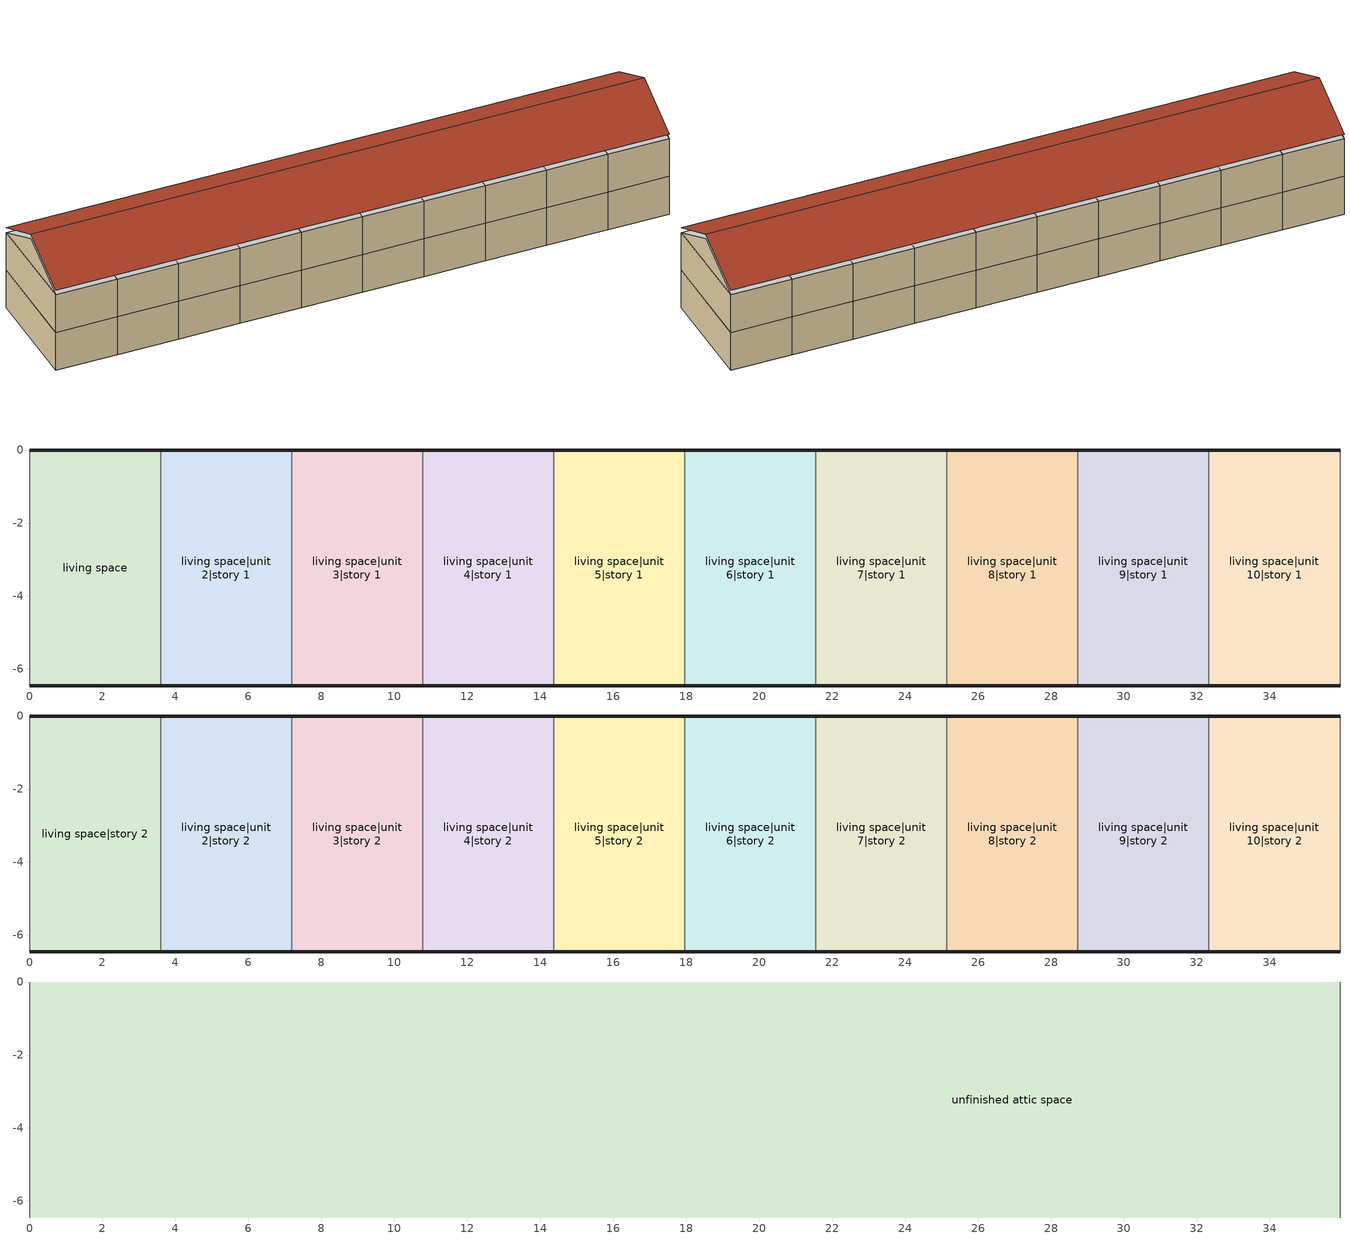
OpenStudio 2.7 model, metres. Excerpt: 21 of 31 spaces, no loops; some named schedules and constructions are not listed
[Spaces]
living space
 floor foundation: 0,-6.47 0,0 3.59,0 3.59,-6.47 z0
 wall outside: 3.59,0 0,0 / 0,-6.47 3.59,-6.47 z0:2.44
 wall adiabatic (Adiabatic): 0,0 0,-6.47 z0:2.44
 wall to living space|unit 2|story 1: 3.59,-6.47 3.59,0 z0:2.44
living space|unit 2|story 1
 floor foundation: 3.59,-6.47 3.59,0 7.18,0 7.18,-6.47 z0
 wall outside: 7.18,0 3.59,0 / 3.59,-6.47 7.18,-6.47 z0:2.44
 wall to living space|unit 3|story 1: 7.18,-6.47 7.18,0 z0:2.44
living space|unit 3|story 1
 floor foundation: 7.18,-6.47 7.18,0 10.78,0 10.78,-6.47 z0
 wall outside: 10.78,0 7.18,0 / 7.18,-6.47 10.78,-6.47 z0:2.44
 wall to living space|unit 4|story 1: 10.78,-6.47 10.78,0 z0:2.44
living space|unit 4|story 1
 floor foundation: 10.78,-6.47 10.78,0 14.37,0 14.37,-6.47 z0
 wall outside: 14.37,0 10.78,0 / 10.78,-6.47 14.37,-6.47 z0:2.44
 wall to living space|unit 5|story 1: 14.37,-6.47 14.37,0 z0:2.44
living space|unit 5|story 1
 floor foundation: 14.37,-6.47 14.37,0 17.96,0 17.96,-6.47 z0
 wall outside: 17.96,0 14.37,0 / 14.37,-6.47 17.96,-6.47 z0:2.44
 wall to living space|unit 6|story 1: 17.96,-6.47 17.96,0 z0:2.44
living space|unit 6|story 1
 floor foundation: 17.96,-6.47 17.96,0 21.55,0 21.55,-6.47 z0
 wall outside: 21.55,0 17.96,0 / 17.96,-6.47 21.55,-6.47 z0:2.44
 wall to living space|unit 7|story 1: 21.55,-6.47 21.55,0 z0:2.44
living space|unit 7|story 1
 floor foundation: 21.55,-6.47 21.55,0 25.14,0 25.14,-6.47 z0
 wall outside: 25.14,0 21.55,0 / 21.55,-6.47 25.14,-6.47 z0:2.44
 wall to living space|unit 8|story 1: 25.14,-6.47 25.14,0 z0:2.44
living space|unit 8|story 1
 floor foundation: 25.14,-6.47 25.14,0 28.74,0 28.74,-6.47 z0
 wall outside: 28.74,0 25.14,0 / 25.14,-6.47 28.74,-6.47 z0:2.44
 wall to living space|unit 9|story 1: 28.74,-6.47 28.74,0 z0:2.44
living space|unit 9|story 1
 floor foundation: 28.74,-6.47 28.74,0 32.33,0 32.33,-6.47 z0
 wall outside: 32.33,0 28.74,0 / 28.74,-6.47 32.33,-6.47 z0:2.44
 wall to living space|unit 10|story 1: 32.33,-6.47 32.33,0 z0:2.44
living space|unit 10|story 1
 floor foundation: 32.33,-6.47 32.33,0 35.92,0 35.92,-6.47 z0
 wall outside: 35.92,0 32.33,0 / 32.33,-6.47 35.92,-6.47 z0:2.44
 wall adiabatic (Adiabatic): 35.92,-6.47 35.92,0 z0:2.44
living space|story 2
 floor to living space: 0,-6.47 0,0 3.59,0 3.59,-6.47 z2.44
 wall outside: 3.59,0 0,0 / 0,-6.47 3.59,-6.47 z2.44:4.88
 wall to living space|unit 2|story 2: 3.59,-6.47 3.59,0 z2.44:4.88
 wall adiabatic (Adiabatic): 0,0 0,-6.47 z2.44:4.88
living space|unit 2|story 2
 floor to living space|unit 2|story 1: 3.59,-6.47 3.59,0 7.18,0 7.18,-6.47 z2.44
 wall outside: 3.59,-6.47 7.18,-6.47 / 7.18,0 3.59,0 z2.44:4.88
 wall to living space|unit 3|story 2: 7.18,-6.47 7.18,0 z2.44:4.88
living space|unit 3|story 2
 floor to living space|unit 3|story 1: 7.18,-6.47 7.18,0 10.78,0 10.78,-6.47 z2.44
 wall outside: 7.18,-6.47 10.78,-6.47 / 10.78,0 7.18,0 z2.44:4.88
 wall to living space|unit 4|story 2: 10.78,-6.47 10.78,0 z2.44:4.88
living space|unit 4|story 2
 floor to living space|unit 4|story 1: 10.78,-6.47 10.78,0 14.37,0 14.37,-6.47 z2.44
 wall outside: 10.78,-6.47 14.37,-6.47 / 14.37,0 10.78,0 z2.44:4.88
 wall to living space|unit 5|story 2: 14.37,-6.47 14.37,0 z2.44:4.88
living space|unit 5|story 2
 floor to living space|unit 5|story 1: 14.37,-6.47 14.37,0 17.96,0 17.96,-6.47 z2.44
 wall outside: 14.37,-6.47 17.96,-6.47 / 17.96,0 14.37,0 z2.44:4.88
 wall to living space|unit 6|story 2: 17.96,-6.47 17.96,0 z2.44:4.88
living space|unit 6|story 2
 floor to living space|unit 6|story 1: 17.96,-6.47 17.96,0 21.55,0 21.55,-6.47 z2.44
 wall outside: 17.96,-6.47 21.55,-6.47 / 21.55,0 17.96,0 z2.44:4.88
 wall to living space|unit 7|story 2: 21.55,-6.47 21.55,0 z2.44:4.88
living space|unit 7|story 2
 floor to living space|unit 7|story 1: 21.55,-6.47 21.55,0 25.14,0 25.14,-6.47 z2.44
 wall outside: 21.55,-6.47 25.14,-6.47 / 25.14,0 21.55,0 z2.44:4.88
 wall to living space|unit 8|story 2: 25.14,-6.47 25.14,0 z2.44:4.88
living space|unit 8|story 2
 floor to living space|unit 8|story 1: 25.14,-6.47 25.14,0 28.74,0 28.74,-6.47 z2.44
 wall outside: 25.14,-6.47 28.74,-6.47 / 28.74,0 25.14,0 z2.44:4.88
 wall to living space|unit 9|story 2: 28.74,-6.47 28.74,0 z2.44:4.88
living space|unit 9|story 2
 floor to living space|unit 9|story 1: 28.74,-6.47 28.74,0 32.33,0 32.33,-6.47 z2.44
 wall outside: 28.74,-6.47 32.33,-6.47 / 32.33,0 28.74,0 z2.44:4.88
 wall to living space|unit 10|story 2: 32.33,-6.47 32.33,0 z2.44:4.88
living space|unit 10|story 2
 floor to living space|unit 10|story 1: 32.33,-6.47 32.33,0 35.92,0 35.92,-6.47 z2.44
 wall outside: 32.33,-6.47 35.92,-6.47 / 35.92,0 32.33,0 z2.44:4.88
 wall adiabatic (Adiabatic): 35.92,-6.47 35.92,0 z2.44:4.88
unfinished attic space
 floor to living space|unit 10|story 2: 35.92,0 35.92,-6.47 32.33,-6.47 32.33,0 z4.88
 floor to living space|story 2: 3.59,0 3.59,-6.47 0,-6.47 0,0 z4.88
 floor to living space|unit 3|story 2: 10.78,0 10.78,-6.47 7.18,-6.47 7.18,0 z4.88
 floor to living space|unit 4|story 2: 14.37,0 14.37,-6.47 10.78,-6.47 10.78,0 z4.88
 floor to living space|unit 2|story 2: 7.18,0 7.18,-6.47 3.59,-6.47 3.59,0 z4.88
 floor to living space|unit 5|story 2: 17.96,0 17.96,-6.47 14.37,-6.47 14.37,0 z4.88
 floor to living space|unit 6|story 2: 21.55,0 21.55,-6.47 17.96,-6.47 17.96,0 z4.88
 floor to living space|unit 7|story 2: 25.14,0 25.14,-6.47 21.55,-6.47 21.55,0 z4.88
 floor to living space|unit 8|story 2: 28.74,0 28.74,-6.47 25.14,-6.47 25.14,0 z4.88
 floor to living space|unit 9|story 2: 32.33,0 32.33,-6.47 28.74,-6.47 28.74,0 z4.88
 wall adiabatic (Adiabatic): 0,-3.23,6.49 0,0,4.88 0,-6.47,4.88; 35.92,-3.23,6.49 35.92,-6.47,4.88 35.92,0,4.88
 roof outside: 0,-3.23,6.8 35.92,-3.23,6.8 35.92,0,5.18 0,0,5.18; 35.92,-3.23,6.8 0,-3.23,6.8 0,-6.47,5.18 35.92,-6.47,5.18
[Schedule:Rule] Apply Monday=Yes; Apply Wednesday=Yes; Apply Friday=Yes; Date Specification Type=DateRange; Start Day=1
Name | Schedule Ruleset | Rule Order | Day Schedule | Start Month | End Month | End Day | Apply Sunday | Apply Tuesday | Apply Thursday | Apply Saturday
res nv_6 availability schedule allday ruleset12 on | res nv_6 avail schedule | 0 | res nv_6 availability schedule allday1 on 11 | 12 | 12 | 31
res mv_6 range exhaust schedule allday ruleset1 | res mv_6 range exhaust schedule | 11 | res mv_6 range exhaust schedule allday1 | 1 | 1 | 31 | Yes | Yes | Yes | Yes
res mv_6 range exhaust schedule allday ruleset2 | res mv_6 range exhaust schedule | 10 | res mv_6 range exhaust schedule allday2 | 2 | 2 | 28 | Yes | Yes | Yes | Yes
res mv_6 range exhaust schedule allday ruleset3 | res mv_6 range exhaust schedule | 9 | res mv_6 range exhaust schedule allday3 | 3 | 3 | 31 | Yes | Yes | Yes | Yes
res mv_6 range exhaust schedule allday ruleset4 | res mv_6 range exhaust schedule | 8 | res mv_6 range exhaust schedule allday4 | 4 | 4 | 30 | Yes | Yes | Yes | Yes
res mv_6 range exhaust schedule allday ruleset5 | res mv_6 range exhaust schedule | 7 | res mv_6 range exhaust schedule allday5 | 5 | 5 | 31 | Yes | Yes | Yes | Yes
res mv_6 range exhaust schedule allday ruleset6 | res mv_6 range exhaust schedule | 6 | res mv_6 range exhaust schedule allday6 | 6 | 6 | 30 | Yes | Yes | Yes | Yes
res mv_6 range exhaust schedule allday ruleset7 | res mv_6 range exhaust schedule | 5 | res mv_6 range exhaust schedule allday7 | 7 | 7 | 31 | Yes | Yes | Yes | Yes
res mv_6 range exhaust schedule allday ruleset8 | res mv_6 range exhaust schedule | 4 | res mv_6 range exhaust schedule allday8 | 8 | 8 | 31 | Yes | Yes | Yes | Yes
res mv_6 range exhaust schedule allday ruleset9 | res mv_6 range exhaust schedule | 3 | res mv_6 range exhaust schedule allday9 | 9 | 9 | 30 | Yes | Yes | Yes | Yes
res mv_6 range exhaust schedule allday ruleset10 | res mv_6 range exhaust schedule | 2 | res mv_6 range exhaust schedule allday10 | 10 | 10 | 31 | Yes | Yes | Yes | Yes
res mv_6 range exhaust schedule allday ruleset11 | res mv_6 range exhaust schedule | 1 | res mv_6 range exhaust schedule allday11 | 11 | 11 | 30 | Yes | Yes | Yes | Yes
res mv_6 range exhaust schedule allday ruleset12 | res mv_6 range exhaust schedule | 0 | res mv_6 range exhaust schedule allday12 | 12 | 12 | 31 | Yes | Yes | Yes | Yes
res mv_6 bath exhaust schedule allday ruleset1 | res mv_6 bath exhaust schedule | 11 | res mv_6 bath exhaust schedule allday1 | 1 | 1 | 31 | Yes | Yes | Yes | Yes
res mv_6 bath exhaust schedule allday ruleset2 | res mv_6 bath exhaust schedule | 10 | res mv_6 bath exhaust schedule allday2 | 2 | 2 | 28 | Yes | Yes | Yes | Yes
res mv_6 bath exhaust schedule allday ruleset3 | res mv_6 bath exhaust schedule | 9 | res mv_6 bath exhaust schedule allday3 | 3 | 3 | 31 | Yes | Yes | Yes | Yes
res mv_6 bath exhaust schedule allday ruleset4 | res mv_6 bath exhaust schedule | 8 | res mv_6 bath exhaust schedule allday4 | 4 | 4 | 30 | Yes | Yes | Yes | Yes
res mv_6 bath exhaust schedule allday ruleset5 | res mv_6 bath exhaust schedule | 7 | res mv_6 bath exhaust schedule allday5 | 5 | 5 | 31 | Yes | Yes | Yes | Yes
res mv_6 bath exhaust schedule allday ruleset6 | res mv_6 bath exhaust schedule | 6 | res mv_6 bath exhaust schedule allday6 | 6 | 6 | 30 | Yes | Yes | Yes | Yes
res mv_6 bath exhaust schedule allday ruleset7 | res mv_6 bath exhaust schedule | 5 | res mv_6 bath exhaust schedule allday7 | 7 | 7 | 31 | Yes | Yes | Yes | Yes
res mv_6 bath exhaust schedule allday ruleset8 | res mv_6 bath exhaust schedule | 4 | res mv_6 bath exhaust schedule allday8 | 8 | 8 | 31 | Yes | Yes | Yes | Yes
res mv_6 bath exhaust schedule allday ruleset9 | res mv_6 bath exhaust schedule | 3 | res mv_6 bath exhaust schedule allday9 | 9 | 9 | 30 | Yes | Yes | Yes | Yes
res mv_6 bath exhaust schedule allday ruleset10 | res mv_6 bath exhaust schedule | 2 | res mv_6 bath exhaust schedule allday10 | 10 | 10 | 31 | Yes | Yes | Yes | Yes
res mv_6 bath exhaust schedule allday ruleset11 | res mv_6 bath exhaust schedule | 1 | res mv_6 bath exhaust schedule allday11 | 11 | 11 | 30 | Yes | Yes | Yes | Yes
res mv_6 bath exhaust schedule allday ruleset12 | res mv_6 bath exhaust schedule | 0 | res mv_6 bath exhaust schedule allday12 | 12 | 12 | 31 | Yes | Yes | Yes | Yes
res nv_1 temp schedule allday ruleset1 | res nv_1 temp schedule | 11 | res nv_1 temp schedule allday1 | 1 | 1 | 31 | Yes | Yes | Yes | Yes
res nv_1 temp schedule allday ruleset2 | res nv_1 temp schedule | 10 | res nv_1 temp schedule allday2 | 2 | 2 | 28 | Yes | Yes | Yes | Yes
res nv_1 temp schedule allday ruleset3 | res nv_1 temp schedule | 9 | res nv_1 temp schedule allday3 | 3 | 3 | 31 | Yes | Yes | Yes | Yes
res nv_1 temp schedule allday ruleset4 | res nv_1 temp schedule | 8 | res nv_1 temp schedule allday4 | 4 | 4 | 30 | Yes | Yes | Yes | Yes
res nv_1 temp schedule allday ruleset5 | res nv_1 temp schedule | 7 | res nv_1 temp schedule allday5 | 5 | 5 | 31 | Yes | Yes | Yes | Yes
res nv_1 temp schedule allday ruleset6 | res nv_1 temp schedule | 6 | res nv_1 temp schedule allday6 | 6 | 6 | 30 | Yes | Yes | Yes | Yes
res nv_1 temp schedule allday ruleset7 | res nv_1 temp schedule | 5 | res nv_1 temp schedule allday7 | 7 | 7 | 31 | Yes | Yes | Yes | Yes
res nv_1 temp schedule allday ruleset8 | res nv_1 temp schedule | 4 | res nv_1 temp schedule allday8 | 8 | 8 | 31 | Yes | Yes | Yes | Yes
res nv_1 temp schedule allday ruleset9 | res nv_1 temp schedule | 3 | res nv_1 temp schedule allday9 | 9 | 9 | 30 | Yes | Yes | Yes | Yes
res nv_1 temp schedule allday ruleset10 | res nv_1 temp schedule | 2 | res nv_1 temp schedule allday10 | 10 | 10 | 31 | Yes | Yes | Yes | Yes
res nv_1 temp schedule allday ruleset11 | res nv_1 temp schedule | 1 | res nv_1 temp schedule allday11 | 11 | 11 | 30 | Yes | Yes | Yes | Yes
res nv_1 temp schedule allday ruleset12 | res nv_1 temp schedule | 0 | res nv_1 temp schedule allday12 | 12 | 12 | 31 | Yes | Yes | Yes | Yes
res nv_1 availability schedule allday ruleset1 on | res nv_1 avail schedule | 11 | res nv_1 availability schedule allday1 on | 1 | 1 | 31
res nv_1 availability schedule allday ruleset2 on | res nv_1 avail schedule | 10 | res nv_1 availability schedule allday1 on 1 | 2 | 2 | 28
res nv_1 availability schedule allday ruleset3 on | res nv_1 avail schedule | 9 | res nv_1 availability schedule allday1 on 2 | 3 | 3 | 31
res nv_1 availability schedule allday ruleset4 on | res nv_1 avail schedule | 8 | res nv_1 availability schedule allday1 on 3 | 4 | 4 | 30
res nv_1 availability schedule allday ruleset5 on | res nv_1 avail schedule | 7 | res nv_1 availability schedule allday1 on 4 | 5 | 5 | 31
res nv_1 availability schedule allday ruleset6 on | res nv_1 avail schedule | 6 | res nv_1 availability schedule allday1 on 5 | 6 | 6 | 30
res nv_1 availability schedule allday ruleset7 on | res nv_1 avail schedule | 5 | res nv_1 availability schedule allday1 on 6 | 7 | 7 | 31
res nv_1 availability schedule allday ruleset8 on | res nv_1 avail schedule | 4 | res nv_1 availability schedule allday1 on 7 | 8 | 8 | 31
res nv_1 availability schedule allday ruleset9 on | res nv_1 avail schedule | 3 | res nv_1 availability schedule allday1 on 8 | 9 | 9 | 30
res nv_1 availability schedule allday ruleset10 on | res nv_1 avail schedule | 2 | res nv_1 availability schedule allday1 on 9 | 10 | 10 | 31
res nv_1 availability schedule allday ruleset11 on | res nv_1 avail schedule | 1 | res nv_1 availability schedule allday1 on 10 | 11 | 11 | 30
res nv_1 availability schedule allday ruleset12 on | res nv_1 avail schedule | 0 | res nv_1 availability schedule allday1 on 11 | 12 | 12 | 31
res mv_1 range exhaust schedule allday ruleset1 | res mv_1 range exhaust schedule | 11 | res mv_1 range exhaust schedule allday1 | 1 | 1 | 31 | Yes | Yes | Yes | Yes
res mv_1 range exhaust schedule allday ruleset2 | res mv_1 range exhaust schedule | 10 | res mv_1 range exhaust schedule allday2 | 2 | 2 | 28 | Yes | Yes | Yes | Yes
res mv_1 range exhaust schedule allday ruleset3 | res mv_1 range exhaust schedule | 9 | res mv_1 range exhaust schedule allday3 | 3 | 3 | 31 | Yes | Yes | Yes | Yes
res mv_1 range exhaust schedule allday ruleset4 | res mv_1 range exhaust schedule | 8 | res mv_1 range exhaust schedule allday4 | 4 | 4 | 30 | Yes | Yes | Yes | Yes
res mv_1 range exhaust schedule allday ruleset5 | res mv_1 range exhaust schedule | 7 | res mv_1 range exhaust schedule allday5 | 5 | 5 | 31 | Yes | Yes | Yes | Yes
res mv_1 range exhaust schedule allday ruleset6 | res mv_1 range exhaust schedule | 6 | res mv_1 range exhaust schedule allday6 | 6 | 6 | 30 | Yes | Yes | Yes | Yes
res mv_1 range exhaust schedule allday ruleset7 | res mv_1 range exhaust schedule | 5 | res mv_1 range exhaust schedule allday7 | 7 | 7 | 31 | Yes | Yes | Yes | Yes
res mv_1 range exhaust schedule allday ruleset8 | res mv_1 range exhaust schedule | 4 | res mv_1 range exhaust schedule allday8 | 8 | 8 | 31 | Yes | Yes | Yes | Yes
res mv_1 range exhaust schedule allday ruleset9 | res mv_1 range exhaust schedule | 3 | res mv_1 range exhaust schedule allday9 | 9 | 9 | 30 | Yes | Yes | Yes | Yes
res mv_1 range exhaust schedule allday ruleset10 | res mv_1 range exhaust schedule | 2 | res mv_1 range exhaust schedule allday10 | 10 | 10 | 31 | Yes | Yes | Yes | Yes
res mv_1 range exhaust schedule allday ruleset11 | res mv_1 range exhaust schedule | 1 | res mv_1 range exhaust schedule allday11 | 11 | 11 | 30 | Yes | Yes | Yes | Yes
res mv_1 range exhaust schedule allday ruleset12 | res mv_1 range exhaust schedule | 0 | res mv_1 range exhaust schedule allday12 | 12 | 12 | 31 | Yes | Yes | Yes | Yes
res mv_1 bath exhaust schedule allday ruleset1 | res mv_1 bath exhaust schedule | 11 | res mv_1 bath exhaust schedule allday1 | 1 | 1 | 31 | Yes | Yes | Yes | Yes
res mv_1 bath exhaust schedule allday ruleset2 | res mv_1 bath exhaust schedule | 10 | res mv_1 bath exhaust schedule allday2 | 2 | 2 | 28 | Yes | Yes | Yes | Yes
res mv_1 bath exhaust schedule allday ruleset3 | res mv_1 bath exhaust schedule | 9 | res mv_1 bath exhaust schedule allday3 | 3 | 3 | 31 | Yes | Yes | Yes | Yes
res mv_1 bath exhaust schedule allday ruleset4 | res mv_1 bath exhaust schedule | 8 | res mv_1 bath exhaust schedule allday4 | 4 | 4 | 30 | Yes | Yes | Yes | Yes
res mv_1 bath exhaust schedule allday ruleset5 | res mv_1 bath exhaust schedule | 7 | res mv_1 bath exhaust schedule allday5 | 5 | 5 | 31 | Yes | Yes | Yes | Yes
res mv_1 bath exhaust schedule allday ruleset6 | res mv_1 bath exhaust schedule | 6 | res mv_1 bath exhaust schedule allday6 | 6 | 6 | 30 | Yes | Yes | Yes | Yes
res mv_1 bath exhaust schedule allday ruleset7 | res mv_1 bath exhaust schedule | 5 | res mv_1 bath exhaust schedule allday7 | 7 | 7 | 31 | Yes | Yes | Yes | Yes
res mv_1 bath exhaust schedule allday ruleset8 | res mv_1 bath exhaust schedule | 4 | res mv_1 bath exhaust schedule allday8 | 8 | 8 | 31 | Yes | Yes | Yes | Yes
res mv_1 bath exhaust schedule allday ruleset9 | res mv_1 bath exhaust schedule | 3 | res mv_1 bath exhaust schedule allday9 | 9 | 9 | 30 | Yes | Yes | Yes | Yes
res mv_1 bath exhaust schedule allday ruleset10 | res mv_1 bath exhaust schedule | 2 | res mv_1 bath exhaust schedule allday10 | 10 | 10 | 31 | Yes | Yes | Yes | Yes
res mv_1 bath exhaust schedule allday ruleset11 | res mv_1 bath exhaust schedule | 1 | res mv_1 bath exhaust schedule allday11 | 11 | 11 | 30 | Yes | Yes | Yes | Yes
res mv_1 bath exhaust schedule allday ruleset12 | res mv_1 bath exhaust schedule | 0 | res mv_1 bath exhaust schedule allday12 | 12 | 12 | 31 | Yes | Yes | Yes | Yes
res nv_2 temp schedule allday ruleset1 | res nv_2 temp schedule | 11 | res nv_2 temp schedule allday1 | 1 | 1 | 31 | Yes | Yes | Yes | Yes
res nv_2 temp schedule allday ruleset2 | res nv_2 temp schedule | 10 | res nv_2 temp schedule allday2 | 2 | 2 | 28 | Yes | Yes | Yes | Yes
res nv_2 temp schedule allday ruleset3 | res nv_2 temp schedule | 9 | res nv_2 temp schedule allday3 | 3 | 3 | 31 | Yes | Yes | Yes | Yes
res nv_2 temp schedule allday ruleset4 | res nv_2 temp schedule | 8 | res nv_2 temp schedule allday4 | 4 | 4 | 30 | Yes | Yes | Yes | Yes
res nv_2 temp schedule allday ruleset5 | res nv_2 temp schedule | 7 | res nv_2 temp schedule allday5 | 5 | 5 | 31 | Yes | Yes | Yes | Yes
res nv_2 temp schedule allday ruleset6 | res nv_2 temp schedule | 6 | res nv_2 temp schedule allday6 | 6 | 6 | 30 | Yes | Yes | Yes | Yes
res nv_2 temp schedule allday ruleset7 | res nv_2 temp schedule | 5 | res nv_2 temp schedule allday7 | 7 | 7 | 31 | Yes | Yes | Yes | Yes
res nv_2 temp schedule allday ruleset8 | res nv_2 temp schedule | 4 | res nv_2 temp schedule allday8 | 8 | 8 | 31 | Yes | Yes | Yes | Yes
res nv_2 temp schedule allday ruleset9 | res nv_2 temp schedule | 3 | res nv_2 temp schedule allday9 | 9 | 9 | 30 | Yes | Yes | Yes | Yes
res nv_2 temp schedule allday ruleset10 | res nv_2 temp schedule | 2 | res nv_2 temp schedule allday10 | 10 | 10 | 31 | Yes | Yes | Yes | Yes
res nv_2 temp schedule allday ruleset11 | res nv_2 temp schedule | 1 | res nv_2 temp schedule allday11 | 11 | 11 | 30 | Yes | Yes | Yes | Yes
res nv_2 temp schedule allday ruleset12 | res nv_2 temp schedule | 0 | res nv_2 temp schedule allday12 | 12 | 12 | 31 | Yes | Yes | Yes | Yes
res nv_2 availability schedule allday ruleset1 on | res nv_2 avail schedule | 11 | res nv_2 availability schedule allday1 on | 1 | 1 | 31
res nv_2 availability schedule allday ruleset2 on | res nv_2 avail schedule | 10 | res nv_2 availability schedule allday1 on 1 | 2 | 2 | 28
res nv_2 availability schedule allday ruleset3 on | res nv_2 avail schedule | 9 | res nv_2 availability schedule allday1 on 2 | 3 | 3 | 31
res nv_2 availability schedule allday ruleset4 on | res nv_2 avail schedule | 8 | res nv_2 availability schedule allday1 on 3 | 4 | 4 | 30
res nv_2 availability schedule allday ruleset5 on | res nv_2 avail schedule | 7 | res nv_2 availability schedule allday1 on 4 | 5 | 5 | 31
res nv_2 availability schedule allday ruleset6 on | res nv_2 avail schedule | 6 | res nv_2 availability schedule allday1 on 5 | 6 | 6 | 30
res nv_2 availability schedule allday ruleset7 on | res nv_2 avail schedule | 5 | res nv_2 availability schedule allday1 on 6 | 7 | 7 | 31
res nv_2 availability schedule allday ruleset8 on | res nv_2 avail schedule | 4 | res nv_2 availability schedule allday1 on 7 | 8 | 8 | 31
res nv_2 availability schedule allday ruleset9 on | res nv_2 avail schedule | 3 | res nv_2 availability schedule allday1 on 8 | 9 | 9 | 30
res nv_2 availability schedule allday ruleset10 on | res nv_2 avail schedule | 2 | res nv_2 availability schedule allday1 on 9 | 10 | 10 | 31
res nv_2 availability schedule allday ruleset11 on | res nv_2 avail schedule | 1 | res nv_2 availability schedule allday1 on 10 | 11 | 11 | 30
res nv_2 availability schedule allday ruleset12 on | res nv_2 avail schedule | 0 | res nv_2 availability schedule allday1 on 11 | 12 | 12 | 31
res mv_2 range exhaust schedule allday ruleset1 | res mv_2 range exhaust schedule | 11 | res mv_2 range exhaust schedule allday1 | 1 | 1 | 31 | Yes | Yes | Yes | Yes
res mv_2 range exhaust schedule allday ruleset2 | res mv_2 range exhaust schedule | 10 | res mv_2 range exhaust schedule allday2 | 2 | 2 | 28 | Yes | Yes | Yes | Yes
res mv_2 range exhaust schedule allday ruleset3 | res mv_2 range exhaust schedule | 9 | res mv_2 range exhaust schedule allday3 | 3 | 3 | 31 | Yes | Yes | Yes | Yes
res mv_2 range exhaust schedule allday ruleset4 | res mv_2 range exhaust schedule | 8 | res mv_2 range exhaust schedule allday4 | 4 | 4 | 30 | Yes | Yes | Yes | Yes
res mv_2 range exhaust schedule allday ruleset5 | res mv_2 range exhaust schedule | 7 | res mv_2 range exhaust schedule allday5 | 5 | 5 | 31 | Yes | Yes | Yes | Yes
res mv_2 range exhaust schedule allday ruleset6 | res mv_2 range exhaust schedule | 6 | res mv_2 range exhaust schedule allday6 | 6 | 6 | 30 | Yes | Yes | Yes | Yes
res mv_2 range exhaust schedule allday ruleset7 | res mv_2 range exhaust schedule | 5 | res mv_2 range exhaust schedule allday7 | 7 | 7 | 31 | Yes | Yes | Yes | Yes
res mv_2 range exhaust schedule allday ruleset8 | res mv_2 range exhaust schedule | 4 | res mv_2 range exhaust schedule allday8 | 8 | 8 | 31 | Yes | Yes | Yes | Yes
res mv_2 range exhaust schedule allday ruleset9 | res mv_2 range exhaust schedule | 3 | res mv_2 range exhaust schedule allday9 | 9 | 9 | 30 | Yes | Yes | Yes | Yes
res mv_2 range exhaust schedule allday ruleset10 | res mv_2 range exhaust schedule | 2 | res mv_2 range exhaust schedule allday10 | 10 | 10 | 31 | Yes | Yes | Yes | Yes
res mv_2 range exhaust schedule allday ruleset11 | res mv_2 range exhaust schedule | 1 | res mv_2 range exhaust schedule allday11 | 11 | 11 | 30 | Yes | Yes | Yes | Yes
res mv_2 range exhaust schedule allday ruleset12 | res mv_2 range exhaust schedule | 0 | res mv_2 range exhaust schedule allday12 | 12 | 12 | 31 | Yes | Yes | Yes | Yes
res mv_2 bath exhaust schedule allday ruleset1 | res mv_2 bath exhaust schedule | 11 | res mv_2 bath exhaust schedule allday1 | 1 | 1 | 31 | Yes | Yes | Yes | Yes
res mv_2 bath exhaust schedule allday ruleset2 | res mv_2 bath exhaust schedule | 10 | res mv_2 bath exhaust schedule allday2 | 2 | 2 | 28 | Yes | Yes | Yes | Yes
res mv_2 bath exhaust schedule allday ruleset3 | res mv_2 bath exhaust schedule | 9 | res mv_2 bath exhaust schedule allday3 | 3 | 3 | 31 | Yes | Yes | Yes | Yes
res mv_2 bath exhaust schedule allday ruleset4 | res mv_2 bath exhaust schedule | 8 | res mv_2 bath exhaust schedule allday4 | 4 | 4 | 30 | Yes | Yes | Yes | Yes
res mv_2 bath exhaust schedule allday ruleset5 | res mv_2 bath exhaust schedule | 7 | res mv_2 bath exhaust schedule allday5 | 5 | 5 | 31 | Yes | Yes | Yes | Yes
res mv_2 bath exhaust schedule allday ruleset6 | res mv_2 bath exhaust schedule | 6 | res mv_2 bath exhaust schedule allday6 | 6 | 6 | 30 | Yes | Yes | Yes | Yes
res mv_2 bath exhaust schedule allday ruleset7 | res mv_2 bath exhaust schedule | 5 | res mv_2 bath exhaust schedule allday7 | 7 | 7 | 31 | Yes | Yes | Yes | Yes
res mv_2 bath exhaust schedule allday ruleset8 | res mv_2 bath exhaust schedule | 4 | res mv_2 bath exhaust schedule allday8 | 8 | 8 | 31 | Yes | Yes | Yes | Yes
res mv_2 bath exhaust schedule allday ruleset9 | res mv_2 bath exhaust schedule | 3 | res mv_2 bath exhaust schedule allday9 | 9 | 9 | 30 | Yes | Yes | Yes | Yes
res mv_2 bath exhaust schedule allday ruleset10 | res mv_2 bath exhaust schedule | 2 | res mv_2 bath exhaust schedule allday10 | 10 | 10 | 31 | Yes | Yes | Yes | Yes
res mv_2 bath exhaust schedule allday ruleset11 | res mv_2 bath exhaust schedule | 1 | res mv_2 bath exhaust schedule allday11 | 11 | 11 | 30 | Yes | Yes | Yes | Yes
res mv_2 bath exhaust schedule allday ruleset12 | res mv_2 bath exhaust schedule | 0 | res mv_2 bath exhaust schedule allday12 | 12 | 12 | 31 | Yes | Yes | Yes | Yes
res nv_3 temp schedule allday ruleset1 | res nv_3 temp schedule | 11 | res nv_3 temp schedule allday1 | 1 | 1 | 31 | Yes | Yes | Yes | Yes
res nv_3 temp schedule allday ruleset2 | res nv_3 temp schedule | 10 | res nv_3 temp schedule allday2 | 2 | 2 | 28 | Yes | Yes | Yes | Yes
res nv_3 temp schedule allday ruleset3 | res nv_3 temp schedule | 9 | res nv_3 temp schedule allday3 | 3 | 3 | 31 | Yes | Yes | Yes | Yes
res nv_3 temp schedule allday ruleset4 | res nv_3 temp schedule | 8 | res nv_3 temp schedule allday4 | 4 | 4 | 30 | Yes | Yes | Yes | Yes
res nv_3 temp schedule allday ruleset5 | res nv_3 temp schedule | 7 | res nv_3 temp schedule allday5 | 5 | 5 | 31 | Yes | Yes | Yes | Yes
res nv_3 temp schedule allday ruleset6 | res nv_3 temp schedule | 6 | res nv_3 temp schedule allday6 | 6 | 6 | 30 | Yes | Yes | Yes | Yes
res nv_3 temp schedule allday ruleset7 | res nv_3 temp schedule | 5 | res nv_3 temp schedule allday7 | 7 | 7 | 31 | Yes | Yes | Yes | Yes
res nv_3 temp schedule allday ruleset8 | res nv_3 temp schedule | 4 | res nv_3 temp schedule allday8 | 8 | 8 | 31 | Yes | Yes | Yes | Yes
res nv_3 temp schedule allday ruleset9 | res nv_3 temp schedule | 3 | res nv_3 temp schedule allday9 | 9 | 9 | 30 | Yes | Yes | Yes | Yes
res nv_3 temp schedule allday ruleset10 | res nv_3 temp schedule | 2 | res nv_3 temp schedule allday10 | 10 | 10 | 31 | Yes | Yes | Yes | Yes
res nv_3 temp schedule allday ruleset11 | res nv_3 temp schedule | 1 | res nv_3 temp schedule allday11 | 11 | 11 | 30 | Yes | Yes | Yes | Yes
res nv_3 temp schedule allday ruleset12 | res nv_3 temp schedule | 0 | res nv_3 temp schedule allday12 | 12 | 12 | 31 | Yes | Yes | Yes | Yes
res nv_3 availability schedule allday ruleset1 on | res nv_3 avail schedule | 11 | res nv_3 availability schedule allday1 on | 1 | 1 | 31
res nv_3 availability schedule allday ruleset2 on | res nv_3 avail schedule | 10 | res nv_3 availability schedule allday1 on 1 | 2 | 2 | 28
res nv_3 availability schedule allday ruleset3 on | res nv_3 avail schedule | 9 | res nv_3 availability schedule allday1 on 2 | 3 | 3 | 31
res nv_3 availability schedule allday ruleset4 on | res nv_3 avail schedule | 8 | res nv_3 availability schedule allday1 on 3 | 4 | 4 | 30
res nv_3 availability schedule allday ruleset5 on | res nv_3 avail schedule | 7 | res nv_3 availability schedule allday1 on 4 | 5 | 5 | 31
res nv_3 availability schedule allday ruleset6 on | res nv_3 avail schedule | 6 | res nv_3 availability schedule allday1 on 5 | 6 | 6 | 30
res nv_3 availability schedule allday ruleset7 on | res nv_3 avail schedule | 5 | res nv_3 availability schedule allday1 on 6 | 7 | 7 | 31
res nv_3 availability schedule allday ruleset8 on | res nv_3 avail schedule | 4 | res nv_3 availability schedule allday1 on 7 | 8 | 8 | 31
res nv_3 availability schedule allday ruleset9 on | res nv_3 avail schedule | 3 | res nv_3 availability schedule allday1 on 8 | 9 | 9 | 30
res nv_3 availability schedule allday ruleset10 on | res nv_3 avail schedule | 2 | res nv_3 availability schedule allday1 on 9 | 10 | 10 | 31
res nv_3 availability schedule allday ruleset11 on | res nv_3 avail schedule | 1 | res nv_3 availability schedule allday1 on 10 | 11 | 11 | 30
res nv_3 availability schedule allday ruleset12 on | res nv_3 avail schedule | 0 | res nv_3 availability schedule allday1 on 11 | 12 | 12 | 31
res mv_3 range exhaust schedule allday ruleset1 | res mv_3 range exhaust schedule | 11 | res mv_3 range exhaust schedule allday1 | 1 | 1 | 31 | Yes | Yes | Yes | Yes
res mv_3 range exhaust schedule allday ruleset2 | res mv_3 range exhaust schedule | 10 | res mv_3 range exhaust schedule allday2 | 2 | 2 | 28 | Yes | Yes | Yes | Yes
res mv_3 range exhaust schedule allday ruleset3 | res mv_3 range exhaust schedule | 9 | res mv_3 range exhaust schedule allday3 | 3 | 3 | 31 | Yes | Yes | Yes | Yes
res mv_3 range exhaust schedule allday ruleset4 | res mv_3 range exhaust schedule | 8 | res mv_3 range exhaust schedule allday4 | 4 | 4 | 30 | Yes | Yes | Yes | Yes
res mv_3 range exhaust schedule allday ruleset5 | res mv_3 range exhaust schedule | 7 | res mv_3 range exhaust schedule allday5 | 5 | 5 | 31 | Yes | Yes | Yes | Yes
res mv_3 range exhaust schedule allday ruleset6 | res mv_3 range exhaust schedule | 6 | res mv_3 range exhaust schedule allday6 | 6 | 6 | 30 | Yes | Yes | Yes | Yes
res mv_3 range exhaust schedule allday ruleset7 | res mv_3 range exhaust schedule | 5 | res mv_3 range exhaust schedule allday7 | 7 | 7 | 31 | Yes | Yes | Yes | Yes
res mv_3 range exhaust schedule allday ruleset8 | res mv_3 range exhaust schedule | 4 | res mv_3 range exhaust schedule allday8 | 8 | 8 | 31 | Yes | Yes | Yes | Yes
res mv_3 range exhaust schedule allday ruleset9 | res mv_3 range exhaust schedule | 3 | res mv_3 range exhaust schedule allday9 | 9 | 9 | 30 | Yes | Yes | Yes | Yes
res mv_3 range exhaust schedule allday ruleset10 | res mv_3 range exhaust schedule | 2 | res mv_3 range exhaust schedule allday10 | 10 | 10 | 31 | Yes | Yes | Yes | Yes
res mv_3 range exhaust schedule allday ruleset11 | res mv_3 range exhaust schedule | 1 | res mv_3 range exhaust schedule allday11 | 11 | 11 | 30 | Yes | Yes | Yes | Yes
res mv_3 range exhaust schedule allday ruleset12 | res mv_3 range exhaust schedule | 0 | res mv_3 range exhaust schedule allday12 | 12 | 12 | 31 | Yes | Yes | Yes | Yes
res mv_3 bath exhaust schedule allday ruleset1 | res mv_3 bath exhaust schedule | 11 | res mv_3 bath exhaust schedule allday1 | 1 | 1 | 31 | Yes | Yes | Yes | Yes
res mv_3 bath exhaust schedule allday ruleset2 | res mv_3 bath exhaust schedule | 10 | res mv_3 bath exhaust schedule allday2 | 2 | 2 | 28 | Yes | Yes | Yes | Yes
res mv_3 bath exhaust schedule allday ruleset3 | res mv_3 bath exhaust schedule | 9 | res mv_3 bath exhaust schedule allday3 | 3 | 3 | 31 | Yes | Yes | Yes | Yes
res mv_3 bath exhaust schedule allday ruleset4 | res mv_3 bath exhaust schedule | 8 | res mv_3 bath exhaust schedule allday4 | 4 | 4 | 30 | Yes | Yes | Yes | Yes
res mv_3 bath exhaust schedule allday ruleset5 | res mv_3 bath exhaust schedule | 7 | res mv_3 bath exhaust schedule allday5 | 5 | 5 | 31 | Yes | Yes | Yes | Yes
res mv_3 bath exhaust schedule allday ruleset6 | res mv_3 bath exhaust schedule | 6 | res mv_3 bath exhaust schedule allday6 | 6 | 6 | 30 | Yes | Yes | Yes | Yes
res mv_3 bath exhaust schedule allday ruleset7 | res mv_3 bath exhaust schedule | 5 | res mv_3 bath exhaust schedule allday7 | 7 | 7 | 31 | Yes | Yes | Yes | Yes
res mv_3 bath exhaust schedule allday ruleset8 | res mv_3 bath exhaust schedule | 4 | res mv_3 bath exhaust schedule allday8 | 8 | 8 | 31 | Yes | Yes | Yes | Yes
res mv_3 bath exhaust schedule allday ruleset9 | res mv_3 bath exhaust schedule | 3 | res mv_3 bath exhaust schedule allday9 | 9 | 9 | 30 | Yes | Yes | Yes | Yes
res mv_3 bath exhaust schedule allday ruleset10 | res mv_3 bath exhaust schedule | 2 | res mv_3 bath exhaust schedule allday10 | 10 | 10 | 31 | Yes | Yes | Yes | Yes
res mv_3 bath exhaust schedule allday ruleset11 | res mv_3 bath exhaust schedule | 1 | res mv_3 bath exhaust schedule allday11 | 11 | 11 | 30 | Yes | Yes | Yes | Yes
res mv_3 bath exhaust schedule allday ruleset12 | res mv_3 bath exhaust schedule | 0 | res mv_3 bath exhaust schedule allday12 | 12 | 12 | 31 | Yes | Yes | Yes | Yes
res nv_4 temp schedule allday ruleset1 | res nv_4 temp schedule | 11 | res nv_4 temp schedule allday1 | 1 | 1 | 31 | Yes | Yes | Yes | Yes
res nv_4 temp schedule allday ruleset2 | res nv_4 temp schedule | 10 | res nv_4 temp schedule allday2 | 2 | 2 | 28 | Yes | Yes | Yes | Yes
res nv_4 temp schedule allday ruleset3 | res nv_4 temp schedule | 9 | res nv_4 temp schedule allday3 | 3 | 3 | 31 | Yes | Yes | Yes | Yes
res nv_4 temp schedule allday ruleset4 | res nv_4 temp schedule | 8 | res nv_4 temp schedule allday4 | 4 | 4 | 30 | Yes | Yes | Yes | Yes
res nv_4 temp schedule allday ruleset5 | res nv_4 temp schedule | 7 | res nv_4 temp schedule allday5 | 5 | 5 | 31 | Yes | Yes | Yes | Yes
res nv_4 temp schedule allday ruleset6 | res nv_4 temp schedule | 6 | res nv_4 temp schedule allday6 | 6 | 6 | 30 | Yes | Yes | Yes | Yes
res nv_4 temp schedule allday ruleset7 | res nv_4 temp schedule | 5 | res nv_4 temp schedule allday7 | 7 | 7 | 31 | Yes | Yes | Yes | Yes
res nv_4 temp schedule allday ruleset8 | res nv_4 temp schedule | 4 | res nv_4 temp schedule allday8 | 8 | 8 | 31 | Yes | Yes | Yes | Yes
res nv_4 temp schedule allday ruleset9 | res nv_4 temp schedule | 3 | res nv_4 temp schedule allday9 | 9 | 9 | 30 | Yes | Yes | Yes | Yes
res nv_4 temp schedule allday ruleset10 | res nv_4 temp schedule | 2 | res nv_4 temp schedule allday10 | 10 | 10 | 31 | Yes | Yes | Yes | Yes
res nv_4 temp schedule allday ruleset11 | res nv_4 temp schedule | 1 | res nv_4 temp schedule allday11 | 11 | 11 | 30 | Yes | Yes | Yes | Yes
res nv_4 temp schedule allday ruleset12 | res nv_4 temp schedule | 0 | res nv_4 temp schedule allday12 | 12 | 12 | 31 | Yes | Yes | Yes | Yes
res nv_4 availability schedule allday ruleset1 on | res nv_4 avail schedule | 11 | res nv_4 availability schedule allday1 on | 1 | 1 | 31
res nv_4 availability schedule allday ruleset2 on | res nv_4 avail schedule | 10 | res nv_4 availability schedule allday1 on 1 | 2 | 2 | 28
res nv_4 availability schedule allday ruleset3 on | res nv_4 avail schedule | 9 | res nv_4 availability schedule allday1 on 2 | 3 | 3 | 31
res nv_4 availability schedule allday ruleset4 on | res nv_4 avail schedule | 8 | res nv_4 availability schedule allday1 on 3 | 4 | 4 | 30
res nv_4 availability schedule allday ruleset5 on | res nv_4 avail schedule | 7 | res nv_4 availability schedule allday1 on 4 | 5 | 5 | 31
res nv_4 availability schedule allday ruleset6 on | res nv_4 avail schedule | 6 | res nv_4 availability schedule allday1 on 5 | 6 | 6 | 30
res nv_4 availability schedule allday ruleset7 on | res nv_4 avail schedule | 5 | res nv_4 availability schedule allday1 on 6 | 7 | 7 | 31
res nv_4 availability schedule allday ruleset8 on | res nv_4 avail schedule | 4 | res nv_4 availability schedule allday1 on 7 | 8 | 8 | 31
res nv_4 availability schedule allday ruleset9 on | res nv_4 avail schedule | 3 | res nv_4 availability schedule allday1 on 8 | 9 | 9 | 30
res nv_4 availability schedule allday ruleset10 on | res nv_4 avail schedule | 2 | res nv_4 availability schedule allday1 on 9 | 10 | 10 | 31
res nv_4 availability schedule allday ruleset11 on | res nv_4 avail schedule | 1 | res nv_4 availability schedule allday1 on 10 | 11 | 11 | 30
res nv_4 availability schedule allday ruleset12 on | res nv_4 avail schedule | 0 | res nv_4 availability schedule allday1 on 11 | 12 | 12 | 31
res mv_4 range exhaust schedule allday ruleset1 | res mv_4 range exhaust schedule | 11 | res mv_4 range exhaust schedule allday1 | 1 | 1 | 31 | Yes | Yes | Yes | Yes
res mv_4 range exhaust schedule allday ruleset2 | res mv_4 range exhaust schedule | 10 | res mv_4 range exhaust schedule allday2 | 2 | 2 | 28 | Yes | Yes | Yes | Yes
res mv_4 range exhaust schedule allday ruleset3 | res mv_4 range exhaust schedule | 9 | res mv_4 range exhaust schedule allday3 | 3 | 3 | 31 | Yes | Yes | Yes | Yes
res mv_4 range exhaust schedule allday ruleset4 | res mv_4 range exhaust schedule | 8 | res mv_4 range exhaust schedule allday4 | 4 | 4 | 30 | Yes | Yes | Yes | Yes
res mv_4 range exhaust schedule allday ruleset5 | res mv_4 range exhaust schedule | 7 | res mv_4 range exhaust schedule allday5 | 5 | 5 | 31 | Yes | Yes | Yes | Yes
res mv_4 range exhaust schedule allday ruleset6 | res mv_4 range exhaust schedule | 6 | res mv_4 range exhaust schedule allday6 | 6 | 6 | 30 | Yes | Yes | Yes | Yes
res mv_4 range exhaust schedule allday ruleset7 | res mv_4 range exhaust schedule | 5 | res mv_4 range exhaust schedule allday7 | 7 | 7 | 31 | Yes | Yes | Yes | Yes
res mv_4 range exhaust schedule allday ruleset8 | res mv_4 range exhaust schedule | 4 | res mv_4 range exhaust schedule allday8 | 8 | 8 | 31 | Yes | Yes | Yes | Yes
res mv_4 range exhaust schedule allday ruleset9 | res mv_4 range exhaust schedule | 3 | res mv_4 range exhaust schedule allday9 | 9 | 9 | 30 | Yes | Yes | Yes | Yes
res mv_4 range exhaust schedule allday ruleset10 | res mv_4 range exhaust schedule | 2 | res mv_4 range exhaust schedule allday10 | 10 | 10 | 31 | Yes | Yes | Yes | Yes
res mv_4 range exhaust schedule allday ruleset11 | res mv_4 range exhaust schedule | 1 | res mv_4 range exhaust schedule allday11 | 11 | 11 | 30 | Yes | Yes | Yes | Yes
res mv_4 range exhaust schedule allday ruleset12 | res mv_4 range exhaust schedule | 0 | res mv_4 range exhaust schedule allday12 | 12 | 12 | 31 | Yes | Yes | Yes | Yes
res mv_4 bath exhaust schedule allday ruleset1 | res mv_4 bath exhaust schedule | 11 | res mv_4 bath exhaust schedule allday1 | 1 | 1 | 31 | Yes | Yes | Yes | Yes
res mv_4 bath exhaust schedule allday ruleset2 | res mv_4 bath exhaust schedule | 10 | res mv_4 bath exhaust schedule allday2 | 2 | 2 | 28 | Yes | Yes | Yes | Yes
res mv_4 bath exhaust schedule allday ruleset3 | res mv_4 bath exhaust schedule | 9 | res mv_4 bath exhaust schedule allday3 | 3 | 3 | 31 | Yes | Yes | Yes | Yes
res mv_4 bath exhaust schedule allday ruleset4 | res mv_4 bath exhaust schedule | 8 | res mv_4 bath exhaust schedule allday4 | 4 | 4 | 30 | Yes | Yes | Yes | Yes
res mv_4 bath exhaust schedule allday ruleset5 | res mv_4 bath exhaust schedule | 7 | res mv_4 bath exhaust schedule allday5 | 5 | 5 | 31 | Yes | Yes | Yes | Yes
res mv_4 bath exhaust schedule allday ruleset6 | res mv_4 bath exhaust schedule | 6 | res mv_4 bath exhaust schedule allday6 | 6 | 6 | 30 | Yes | Yes | Yes | Yes
res mv_4 bath exhaust schedule allday ruleset7 | res mv_4 bath exhaust schedule | 5 | res mv_4 bath exhaust schedule allday7 | 7 | 7 | 31 | Yes | Yes | Yes | Yes
res mv_4 bath exhaust schedule allday ruleset8 | res mv_4 bath exhaust schedule | 4 | res mv_4 bath exhaust schedule allday8 | 8 | 8 | 31 | Yes | Yes | Yes | Yes
res mv_4 bath exhaust schedule allday ruleset9 | res mv_4 bath exhaust schedule | 3 | res mv_4 bath exhaust schedule allday9 | 9 | 9 | 30 | Yes | Yes | Yes | Yes
res mv_4 bath exhaust schedule allday ruleset10 | res mv_4 bath exhaust schedule | 2 | res mv_4 bath exhaust schedule allday10 | 10 | 10 | 31 | Yes | Yes | Yes | Yes
res mv_4 bath exhaust schedule allday ruleset11 | res mv_4 bath exhaust schedule | 1 | res mv_4 bath exhaust schedule allday11 | 11 | 11 | 30 | Yes | Yes | Yes | Yes
res mv_4 bath exhaust schedule allday ruleset12 | res mv_4 bath exhaust schedule | 0 | res mv_4 bath exhaust schedule allday12 | 12 | 12 | 31 | Yes | Yes | Yes | Yes
res nv_9 temp schedule allday ruleset1 | res nv_9 temp schedule | 11 | res nv_9 temp schedule allday1 | 1 | 1 | 31 | Yes | Yes | Yes | Yes
res nv_9 temp schedule allday ruleset2 | res nv_9 temp schedule | 10 | res nv_9 temp schedule allday2 | 2 | 2 | 28 | Yes | Yes | Yes | Yes
res nv_9 temp schedule allday ruleset3 | res nv_9 temp schedule | 9 | res nv_9 temp schedule allday3 | 3 | 3 | 31 | Yes | Yes | Yes | Yes
res nv_9 temp schedule allday ruleset4 | res nv_9 temp schedule | 8 | res nv_9 temp schedule allday4 | 4 | 4 | 30 | Yes | Yes | Yes | Yes
res nv_9 temp schedule allday ruleset5 | res nv_9 temp schedule | 7 | res nv_9 temp schedule allday5 | 5 | 5 | 31 | Yes | Yes | Yes | Yes
res nv_9 temp schedule allday ruleset6 | res nv_9 temp schedule | 6 | res nv_9 temp schedule allday6 | 6 | 6 | 30 | Yes | Yes | Yes | Yes
res nv_9 temp schedule allday ruleset7 | res nv_9 temp schedule | 5 | res nv_9 temp schedule allday7 | 7 | 7 | 31 | Yes | Yes | Yes | Yes
res nv_9 temp schedule allday ruleset8 | res nv_9 temp schedule | 4 | res nv_9 temp schedule allday8 | 8 | 8 | 31 | Yes | Yes | Yes | Yes
res nv_9 temp schedule allday ruleset9 | res nv_9 temp schedule | 3 | res nv_9 temp schedule allday9 | 9 | 9 | 30 | Yes | Yes | Yes | Yes
res nv_9 temp schedule allday ruleset10 | res nv_9 temp schedule | 2 | res nv_9 temp schedule allday10 | 10 | 10 | 31 | Yes | Yes | Yes | Yes
res nv_9 temp schedule allday ruleset11 | res nv_9 temp schedule | 1 | res nv_9 temp schedule allday11 | 11 | 11 | 30 | Yes | Yes | Yes | Yes
res nv_9 temp schedule allday ruleset12 | res nv_9 temp schedule | 0 | res nv_9 temp schedule allday12 | 12 | 12 | 31 | Yes | Yes | Yes | Yes
res nv_9 availability schedule allday ruleset1 on | res nv_9 avail schedule | 11 | res nv_9 availability schedule allday1 on | 1 | 1 | 31
res nv_9 availability schedule allday ruleset2 on | res nv_9 avail schedule | 10 | res nv_9 availability schedule allday1 on 1 | 2 | 2 | 28
res nv_9 availability schedule allday ruleset3 on | res nv_9 avail schedule | 9 | res nv_9 availability schedule allday1 on 2 | 3 | 3 | 31
res nv_9 availability schedule allday ruleset4 on | res nv_9 avail schedule | 8 | res nv_9 availability schedule allday1 on 3 | 4 | 4 | 30
res nv_9 availability schedule allday ruleset5 on | res nv_9 avail schedule | 7 | res nv_9 availability schedule allday1 on 4 | 5 | 5 | 31
res nv_9 availability schedule allday ruleset6 on | res nv_9 avail schedule | 6 | res nv_9 availability schedule allday1 on 5 | 6 | 6 | 30
res nv_9 availability schedule allday ruleset7 on | res nv_9 avail schedule | 5 | res nv_9 availability schedule allday1 on 6 | 7 | 7 | 31
res nv_9 availability schedule allday ruleset8 on | res nv_9 avail schedule | 4 | res nv_9 availability schedule allday1 on 7 | 8 | 8 | 31
res nv_9 availability schedule allday ruleset9 on | res nv_9 avail schedule | 3 | res nv_9 availability schedule allday1 on 8 | 9 | 9 | 30
res nv_9 availability schedule allday ruleset10 on | res nv_9 avail schedule | 2 | res nv_9 availability schedule allday1 on 9 | 10 | 10 | 31
res nv_9 availability schedule allday ruleset11 on | res nv_9 avail schedule | 1 | res nv_9 availability schedule allday1 on 10 | 11 | 11 | 30
res nv_9 availability schedule allday ruleset12 on | res nv_9 avail schedule | 0 | res nv_9 availability schedule allday1 on 11 | 12 | 12 | 31
res mv_9 range exhaust schedule allday ruleset1 | res mv_9 range exhaust schedule | 11 | res mv_9 range exhaust schedule allday1 | 1 | 1 | 31 | Yes | Yes | Yes | Yes
res mv_9 range exhaust schedule allday ruleset2 | res mv_9 range exhaust schedule | 10 | res mv_9 range exhaust schedule allday2 | 2 | 2 | 28 | Yes | Yes | Yes | Yes
res mv_9 range exhaust schedule allday ruleset3 | res mv_9 range exhaust schedule | 9 | res mv_9 range exhaust schedule allday3 | 3 | 3 | 31 | Yes | Yes | Yes | Yes
res mv_9 range exhaust schedule allday ruleset4 | res mv_9 range exhaust schedule | 8 | res mv_9 range exhaust schedule allday4 | 4 | 4 | 30 | Yes | Yes | Yes | Yes
res mv_9 range exhaust schedule allday ruleset5 | res mv_9 range exhaust schedule | 7 | res mv_9 range exhaust schedule allday5 | 5 | 5 | 31 | Yes | Yes | Yes | Yes
res mv_9 range exhaust schedule allday ruleset6 | res mv_9 range exhaust schedule | 6 | res mv_9 range exhaust schedule allday6 | 6 | 6 | 30 | Yes | Yes | Yes | Yes
res mv_9 range exhaust schedule allday ruleset7 | res mv_9 range exhaust schedule | 5 | res mv_9 range exhaust schedule allday7 | 7 | 7 | 31 | Yes | Yes | Yes | Yes
res mv_9 range exhaust schedule allday ruleset8 | res mv_9 range exhaust schedule | 4 | res mv_9 range exhaust schedule allday8 | 8 | 8 | 31 | Yes | Yes | Yes | Yes
res mv_9 range exhaust schedule allday ruleset9 | res mv_9 range exhaust schedule | 3 | res mv_9 range exhaust schedule allday9 | 9 | 9 | 30 | Yes | Yes | Yes | Yes
res mv_9 range exhaust schedule allday ruleset10 | res mv_9 range exhaust schedule | 2 | res mv_9 range exhaust schedule allday10 | 10 | 10 | 31 | Yes | Yes | Yes | Yes
res mv_9 range exhaust schedule allday ruleset11 | res mv_9 range exhaust schedule | 1 | res mv_9 range exhaust schedule allday11 | 11 | 11 | 30 | Yes | Yes | Yes | Yes
res mv_9 range exhaust schedule allday ruleset12 | res mv_9 range exhaust schedule | 0 | res mv_9 range exhaust schedule allday12 | 12 | 12 | 31 | Yes | Yes | Yes | Yes
res mv_9 bath exhaust schedule allday ruleset1 | res mv_9 bath exhaust schedule | 11 | res mv_9 bath exhaust schedule allday1 | 1 | 1 | 31 | Yes | Yes | Yes | Yes
res mv_9 bath exhaust schedule allday ruleset2 | res mv_9 bath exhaust schedule | 10 | res mv_9 bath exhaust schedule allday2 | 2 | 2 | 28 | Yes | Yes | Yes | Yes
res mv_9 bath exhaust schedule allday ruleset3 | res mv_9 bath exhaust schedule | 9 | res mv_9 bath exhaust schedule allday3 | 3 | 3 | 31 | Yes | Yes | Yes | Yes
res mv_9 bath exhaust schedule allday ruleset4 | res mv_9 bath exhaust schedule | 8 | res mv_9 bath exhaust schedule allday4 | 4 | 4 | 30 | Yes | Yes | Yes | Yes
res mv_9 bath exhaust schedule allday ruleset5 | res mv_9 bath exhaust schedule | 7 | res mv_9 bath exhaust schedule allday5 | 5 | 5 | 31 | Yes | Yes | Yes | Yes
res mv_9 bath exhaust schedule allday ruleset6 | res mv_9 bath exhaust schedule | 6 | res mv_9 bath exhaust schedule allday6 | 6 | 6 | 30 | Yes | Yes | Yes | Yes
res mv_9 bath exhaust schedule allday ruleset7 | res mv_9 bath exhaust schedule | 5 | res mv_9 bath exhaust schedule allday7 | 7 | 7 | 31 | Yes | Yes | Yes | Yes
res mv_9 bath exhaust schedule allday ruleset8 | res mv_9 bath exhaust schedule | 4 | res mv_9 bath exhaust schedule allday8 | 8 | 8 | 31 | Yes | Yes | Yes | Yes
res mv_9 bath exhaust schedule allday ruleset9 | res mv_9 bath exhaust schedule | 3 | res mv_9 bath exhaust schedule allday9 | 9 | 9 | 30 | Yes | Yes | Yes | Yes
res mv_9 bath exhaust schedule allday ruleset10 | res mv_9 bath exhaust schedule | 2 | res mv_9 bath exhaust schedule allday10 | 10 | 10 | 31 | Yes | Yes | Yes | Yes
res mv_9 bath exhaust schedule allday ruleset11 | res mv_9 bath exhaust schedule | 1 | res mv_9 bath exhaust schedule allday11 | 11 | 11 | 30 | Yes | Yes | Yes | Yes
res mv_9 bath exhaust schedule allday ruleset12 | res mv_9 bath exhaust schedule | 0 | res mv_9 bath exhaust schedule allday12 | 12 | 12 | 31 | Yes | Yes | Yes | Yes
res nv_5 temp schedule allday ruleset1 | res nv_5 temp schedule | 11 | res nv_5 temp schedule allday1 | 1 | 1 | 31 | Yes | Yes | Yes | Yes
res nv_5 temp schedule allday ruleset2 | res nv_5 temp schedule | 10 | res nv_5 temp schedule allday2 | 2 | 2 | 28 | Yes | Yes | Yes | Yes
res nv_5 temp schedule allday ruleset3 | res nv_5 temp schedule | 9 | res nv_5 temp schedule allday3 | 3 | 3 | 31 | Yes | Yes | Yes | Yes
res nv_5 temp schedule allday ruleset4 | res nv_5 temp schedule | 8 | res nv_5 temp schedule allday4 | 4 | 4 | 30 | Yes | Yes | Yes | Yes
res nv_5 temp schedule allday ruleset5 | res nv_5 temp schedule | 7 | res nv_5 temp schedule allday5 | 5 | 5 | 31 | Yes | Yes | Yes | Yes
res nv_5 temp schedule allday ruleset6 | res nv_5 temp schedule | 6 | res nv_5 temp schedule allday6 | 6 | 6 | 30 | Yes | Yes | Yes | Yes
res nv_5 temp schedule allday ruleset7 | res nv_5 temp schedule | 5 | res nv_5 temp schedule allday7 | 7 | 7 | 31 | Yes | Yes | Yes | Yes
res nv_5 temp schedule allday ruleset8 | res nv_5 temp schedule | 4 | res nv_5 temp schedule allday8 | 8 | 8 | 31 | Yes | Yes | Yes | Yes
res nv_5 temp schedule allday ruleset9 | res nv_5 temp schedule | 3 | res nv_5 temp schedule allday9 | 9 | 9 | 30 | Yes | Yes | Yes | Yes
res nv_5 temp schedule allday ruleset10 | res nv_5 temp schedule | 2 | res nv_5 temp schedule allday10 | 10 | 10 | 31 | Yes | Yes | Yes | Yes
res nv_5 temp schedule allday ruleset11 | res nv_5 temp schedule | 1 | res nv_5 temp schedule allday11 | 11 | 11 | 30 | Yes | Yes | Yes | Yes
res nv_5 temp schedule allday ruleset12 | res nv_5 temp schedule | 0 | res nv_5 temp schedule allday12 | 12 | 12 | 31 | Yes | Yes | Yes | Yes
res nv_5 availability schedule allday ruleset1 on | res nv_5 avail schedule | 11 | res nv_5 availability schedule allday1 on | 1 | 1 | 31
res nv_5 availability schedule allday ruleset2 on | res nv_5 avail schedule | 10 | res nv_5 availability schedule allday1 on 1 | 2 | 2 | 28
res nv_5 availability schedule allday ruleset3 on | res nv_5 avail schedule | 9 | res nv_5 availability schedule allday1 on 2 | 3 | 3 | 31
res nv_5 availability schedule allday ruleset4 on | res nv_5 avail schedule | 8 | res nv_5 availability schedule allday1 on 3 | 4 | 4 | 30
res nv_5 availability schedule allday ruleset5 on | res nv_5 avail schedule | 7 | res nv_5 availability schedule allday1 on 4 | 5 | 5 | 31
res nv_5 availability schedule allday ruleset6 on | res nv_5 avail schedule | 6 | res nv_5 availability schedule allday1 on 5 | 6 | 6 | 30
res nv_5 availability schedule allday ruleset7 on | res nv_5 avail schedule | 5 | res nv_5 availability schedule allday1 on 6 | 7 | 7 | 31
res nv_5 availability schedule allday ruleset8 on | res nv_5 avail schedule | 4 | res nv_5 availability schedule allday1 on 7 | 8 | 8 | 31
res nv_5 availability schedule allday ruleset9 on | res nv_5 avail schedule | 3 | res nv_5 availability schedule allday1 on 8 | 9 | 9 | 30
res nv_5 availability schedule allday ruleset10 on | res nv_5 avail schedule | 2 | res nv_5 availability schedule allday1 on 9 | 10 | 10 | 31
res nv_5 availability schedule allday ruleset11 on | res nv_5 avail schedule | 1 | res nv_5 availability schedule allday1 on 10 | 11 | 11 | 30
res nv_5 availability schedule allday ruleset12 on | res nv_5 avail schedule | 0 | res nv_5 availability schedule allday1 on 11 | 12 | 12 | 31
res mv_5 range exhaust schedule allday ruleset1 | res mv_5 range exhaust schedule | 11 | res mv_5 range exhaust schedule allday1 | 1 | 1 | 31 | Yes | Yes | Yes | Yes
res mv_5 range exhaust schedule allday ruleset2 | res mv_5 range exhaust schedule | 10 | res mv_5 range exhaust schedule allday2 | 2 | 2 | 28 | Yes | Yes | Yes | Yes
res mv_5 range exhaust schedule allday ruleset3 | res mv_5 range exhaust schedule | 9 | res mv_5 range exhaust schedule allday3 | 3 | 3 | 31 | Yes | Yes | Yes | Yes
res mv_5 range exhaust schedule allday ruleset4 | res mv_5 range exhaust schedule | 8 | res mv_5 range exhaust schedule allday4 | 4 | 4 | 30 | Yes | Yes | Yes | Yes
res mv_5 range exhaust schedule allday ruleset5 | res mv_5 range exhaust schedule | 7 | res mv_5 range exhaust schedule allday5 | 5 | 5 | 31 | Yes | Yes | Yes | Yes
res mv_5 range exhaust schedule allday ruleset6 | res mv_5 range exhaust schedule | 6 | res mv_5 range exhaust schedule allday6 | 6 | 6 | 30 | Yes | Yes | Yes | Yes
res mv_5 range exhaust schedule allday ruleset7 | res mv_5 range exhaust schedule | 5 | res mv_5 range exhaust schedule allday7 | 7 | 7 | 31 | Yes | Yes | Yes | Yes
res mv_5 range exhaust schedule allday ruleset8 | res mv_5 range exhaust schedule | 4 | res mv_5 range exhaust schedule allday8 | 8 | 8 | 31 | Yes | Yes | Yes | Yes
res mv_5 range exhaust schedule allday ruleset9 | res mv_5 range exhaust schedule | 3 | res mv_5 range exhaust schedule allday9 | 9 | 9 | 30 | Yes | Yes | Yes | Yes
res mv_5 range exhaust schedule allday ruleset10 | res mv_5 range exhaust schedule | 2 | res mv_5 range exhaust schedule allday10 | 10 | 10 | 31 | Yes | Yes | Yes | Yes
res mv_5 range exhaust schedule allday ruleset11 | res mv_5 range exhaust schedule | 1 | res mv_5 range exhaust schedule allday11 | 11 | 11 | 30 | Yes | Yes | Yes | Yes
res mv_5 range exhaust schedule allday ruleset12 | res mv_5 range exhaust schedule | 0 | res mv_5 range exhaust schedule allday12 | 12 | 12 | 31 | Yes | Yes | Yes | Yes
res mv_5 bath exhaust schedule allday ruleset1 | res mv_5 bath exhaust schedule | 11 | res mv_5 bath exhaust schedule allday1 | 1 | 1 | 31 | Yes | Yes | Yes | Yes
res mv_5 bath exhaust schedule allday ruleset2 | res mv_5 bath exhaust schedule | 10 | res mv_5 bath exhaust schedule allday2 | 2 | 2 | 28 | Yes | Yes | Yes | Yes
res mv_5 bath exhaust schedule allday ruleset3 | res mv_5 bath exhaust schedule | 9 | res mv_5 bath exhaust schedule allday3 | 3 | 3 | 31 | Yes | Yes | Yes | Yes
res mv_5 bath exhaust schedule allday ruleset4 | res mv_5 bath exhaust schedule | 8 | res mv_5 bath exhaust schedule allday4 | 4 | 4 | 30 | Yes | Yes | Yes | Yes
res mv_5 bath exhaust schedule allday ruleset5 | res mv_5 bath exhaust schedule | 7 | res mv_5 bath exhaust schedule allday5 | 5 | 5 | 31 | Yes | Yes | Yes | Yes
res mv_5 bath exhaust schedule allday ruleset6 | res mv_5 bath exhaust schedule | 6 | res mv_5 bath exhaust schedule allday6 | 6 | 6 | 30 | Yes | Yes | Yes | Yes
res mv_5 bath exhaust schedule allday ruleset7 | res mv_5 bath exhaust schedule | 5 | res mv_5 bath exhaust schedule allday7 | 7 | 7 | 31 | Yes | Yes | Yes | Yes
res mv_5 bath exhaust schedule allday ruleset8 | res mv_5 bath exhaust schedule | 4 | res mv_5 bath exhaust schedule allday8 | 8 | 8 | 31 | Yes | Yes | Yes | Yes
res mv_5 bath exhaust schedule allday ruleset9 | res mv_5 bath exhaust schedule | 3 | res mv_5 bath exhaust schedule allday9 | 9 | 9 | 30 | Yes | Yes | Yes | Yes
res mv_5 bath exhaust schedule allday ruleset10 | res mv_5 bath exhaust schedule | 2 | res mv_5 bath exhaust schedule allday10 | 10 | 10 | 31 | Yes | Yes | Yes | Yes
res mv_5 bath exhaust schedule allday ruleset11 | res mv_5 bath exhaust schedule | 1 | res mv_5 bath exhaust schedule allday11 | 11 | 11 | 30 | Yes | Yes | Yes | Yes
res mv_5 bath exhaust schedule allday ruleset12 | res mv_5 bath exhaust schedule | 0 | res mv_5 bath exhaust schedule allday12 | 12 | 12 | 31 | Yes | Yes | Yes | Yes
res nv_8 temp schedule allday ruleset1 | res nv_8 temp schedule | 11 | res nv_8 temp schedule allday1 | 1 | 1 | 31 | Yes | Yes | Yes | Yes
res nv_8 temp schedule allday ruleset2 | res nv_8 temp schedule | 10 | res nv_8 temp schedule allday2 | 2 | 2 | 28 | Yes | Yes | Yes | Yes
res nv_8 temp schedule allday ruleset3 | res nv_8 temp schedule | 9 | res nv_8 temp schedule allday3 | 3 | 3 | 31 | Yes | Yes | Yes | Yes
res nv_8 temp schedule allday ruleset4 | res nv_8 temp schedule | 8 | res nv_8 temp schedule allday4 | 4 | 4 | 30 | Yes | Yes | Yes | Yes
res nv_8 temp schedule allday ruleset5 | res nv_8 temp schedule | 7 | res nv_8 temp schedule allday5 | 5 | 5 | 31 | Yes | Yes | Yes | Yes
res nv_8 temp schedule allday ruleset6 | res nv_8 temp schedule | 6 | res nv_8 temp schedule allday6 | 6 | 6 | 30 | Yes | Yes | Yes | Yes
res nv_8 temp schedule allday ruleset7 | res nv_8 temp schedule | 5 | res nv_8 temp schedule allday7 | 7 | 7 | 31 | Yes | Yes | Yes | Yes
